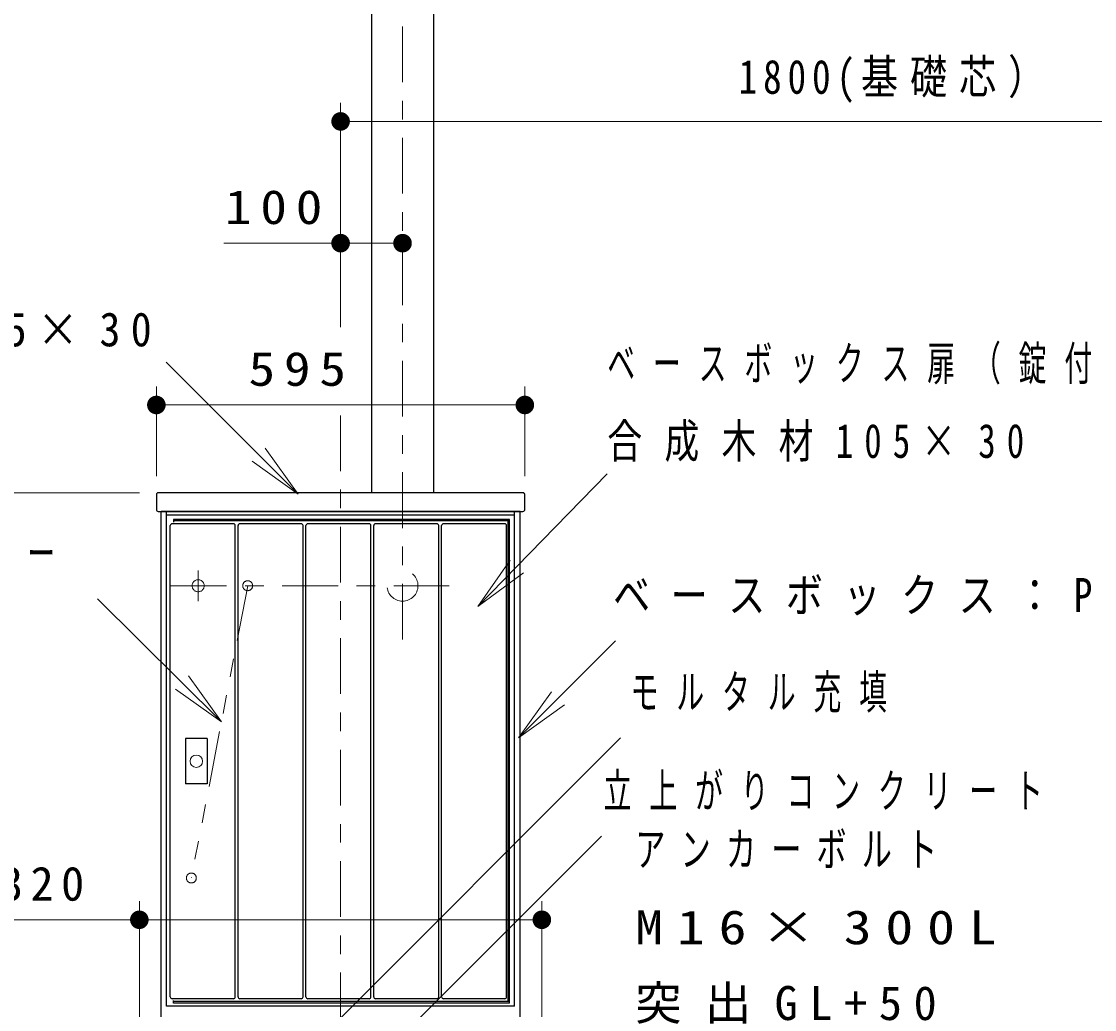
# Model space of a CAD drawing. Units: millimetres on the paper, with parts at other scales. Extents: x -385 to 0, y 0 to 267.
# Drawn here: x -120.9 to -63.2, y 128.2 to 181.4 of the extents above; entities that cross this region are included whole.
import ezdxf

# ---------------------------------------------------------------- set-up
doc = ezdxf.new("R2010")
doc.units = ezdxf.units.MM
for name, pattern in [('USER1', [4.5, 2.5, -2]), ('USER2', [6, 3, -1, 1, -1]), ('USER3', [8, 3, -1, 1, -1, 1, -1])]:
    doc.linetypes.add(name, pattern=pattern)
doc.layers.add('1_30', color=190, linetype='Continuous', lineweight=25)
doc.styles.add('ＭＳ ゴシック', font='')
doc.styles.get('ＭＳ ゴシック').set_extended_font_data('MS Gothic')

# ---------------------------------------------------------------- blocks, each defined once
blk = doc.blocks.new('open_arrow')
at = {"color": 0, "linetype": 'Continuous', "lineweight": -2}
blk.add_lwpolyline([(7.5, 1.25), (0, 0), (7.5, -1.25)], dxfattribs=at)
blk = doc.blocks.new('filled_dot')
at = {"color": 0, "linetype": 'Continuous', "lineweight": -2, "const_width": 1.25}
blk.add_lwpolyline([(-0.625, 0, 1), (0.625, 0, 1)], format="xyb", close=True, dxfattribs=at)

msp = doc.modelspace()

# ---------------------------------------------------------------- linework, layer by layer
at = {"layer": '1_30', "color": 4, "linetype": 'USER2', "lineweight": 13}
msp.add_line((-100.426, 205.121), (-100.426, 147.205), dxfattribs=at)
at = {"layer": '1_30', "color": 4}
for p, q in [((-102.092, 204.05), (-102.092, 156.016)), ((-98.759, 204.05), (-98.759, 156.016)), ((-94.092, 155.016), (-113.425, 155.016)), ((-113.425, 126.6), (-113.425, 155.016)), ((-113.125, 128.383), (-113.125, 155.016)), ((-94.392, 154.816), (-113.125, 154.816)), ((-94.392, 128.383), (-94.392, 155.016)), ((-94.092, 126.55), (-94.092, 155.016)), ((-110.942, 142.783), (-112.109, 142.783)), ((-112.109, 142.783), (-112.109, 140.349)), ((-110.942, 142.783), (-110.942, 140.349)), ((-110.942, 140.349), (-112.109, 140.349)), ((-94.392, 128.383), (-113.125, 128.383))]:
    msp.add_line(p, q, dxfattribs=at)
at = {"layer": '1_30', "color": 7, "lineweight": 13}
for p, q in [((-103.759, 164.932), (-103.759, 177.01)), ((-103.759, 176.01), (-43.759, 176.01)), ((-110.044, 169.456), (-100.426, 169.456)), ((-106.052, 155.95), (-113.145, 163.043)), ((-113.676, 156.916), (-113.676, 161.745)), ((-93.842, 156.916), (-93.842, 161.745)), ((-113.676, 160.745), (-93.842, 160.745)), ((-96.371, 149.903), (-89.413, 157.039)), ((-114.576, 156.016), (-135.308, 156.016)), ((-110.171, 143.693), (-116.841, 150.314)), ((-94.181, 142.833), (-88.969, 148.045)), ((-105.958, 125.544), (-88.699, 142.826)), ((-103.297, 123.96), (-89.716, 137.541)), ((-114.592, 127.016), (-114.592, 134.033)), ((-92.926, 127.016), (-92.926, 134.033)), ((-130.611, 133.033), (-92.926, 133.033))]:
    msp.add_line(p, q, dxfattribs=at)
at = {"layer": '1_30', "color": 2, "linetype": 'USER2', "lineweight": 13}
for p, q in [((-103.759, 160.187), (-103.759, 122.087)), ((-111.426, 151.837), (-111.426, 150.178)), ((-112.897, 151.016), (-97.91, 151.016))]:
    msp.add_line(p, q, dxfattribs=at)
at = {"layer": '1_30', "color": 20}
for p, q in [((-93.942, 156.016), (-113.575, 156.016)), ((-113.675, 155.916), (-113.675, 155.116)), ((-93.842, 155.116), (-93.842, 155.916)), ((-113.575, 155.016), (-93.942, 155.016))]:
    msp.add_line(p, q, dxfattribs=at)
at = {"layer": '1_30', "color": 40}
for p, q in [((-112.925, 128.883), (-112.925, 154.249)), ((-109.526, 154.349), (-112.825, 154.349)), ((-112.759, 154.583), (-112.759, 154.433)), ((-94.659, 154.583), (-112.759, 154.583)), ((-94.659, 154.506), (-112.759, 154.506)), ((-109.426, 128.883), (-109.426, 154.249)), ((-109.276, 128.883), (-109.276, 154.249)), ((-105.876, 154.349), (-109.176, 154.349)), ((-105.776, 128.883), (-105.776, 154.249)), ((-105.626, 128.883), (-105.626, 154.249)), ((-102.226, 154.349), (-105.526, 154.349)), ((-102.126, 128.883), (-102.126, 154.249)), ((-101.976, 128.883), (-101.976, 154.249)), ((-98.576, 154.349), (-101.876, 154.349)), ((-98.476, 128.883), (-98.476, 154.249)), ((-98.326, 128.883), (-98.326, 154.249)), ((-94.926, 154.349), (-98.226, 154.349)), ((-94.826, 128.883), (-94.826, 154.249)), ((-94.736, 128.626), (-94.736, 154.506)), ((-94.659, 128.55), (-94.659, 154.583)), ((-109.526, 128.783), (-112.825, 128.783)), ((-112.759, 128.55), (-112.759, 128.683)), ((-94.659, 128.626), (-112.759, 128.626)), ((-94.659, 128.55), (-112.759, 128.55)), ((-105.876, 128.783), (-109.176, 128.783)), ((-102.226, 128.783), (-105.526, 128.783)), ((-98.576, 128.783), (-101.876, 128.783)), ((-94.926, 128.783), (-98.226, 128.783))]:
    msp.add_line(p, q, dxfattribs=at)
at = {"layer": '1_30', "color": 7, "linetype": 'USER3', "lineweight": 13}
msp.add_line((-108.759, 151.016), (-111.792, 135.283), dxfattribs=at)
at = {"layer": '1_30', "color": 2, "linetype": 'USER1', "lineweight": 13}
msp.add_circle((-111.426, 151.016), 0.325, dxfattribs=at)
at = {"layer": '1_30', "color": 7, "linetype": 'USER1', "lineweight": 13}
for centre, radius in [((-100.426, 151.016), 0.833), ((-108.759, 151.016), 0.267), ((-111.792, 135.283), 0.267)]:
    msp.add_circle(centre, radius, dxfattribs=at)
at = {"layer": '1_30', "color": 4, "lineweight": 13}
msp.add_circle((-111.525, 141.566), 0.333, dxfattribs=at)
at = {"layer": '1_30', "color": 20}
for centre, start, end in [((-113.575, 155.916), 90, 180), ((-93.942, 155.916), 0, 90), ((-113.575, 155.116), 180, 270), ((-93.942, 155.116), 270, 0)]:
    msp.add_arc(centre, 0.1, start, end, dxfattribs=at)
at = {"layer": '1_30', "color": 40}
for centre, start, end in [((-112.825, 154.249), 90, 180), ((-109.526, 154.249), 0, 90), ((-109.176, 154.249), 90, 180), ((-105.876, 154.249), 0, 90), ((-105.526, 154.249), 90, 180), ((-102.226, 154.249), 0, 90), ((-101.876, 154.249), 90, 180), ((-98.576, 154.249), 0, 90), ((-98.226, 154.249), 90, 180), ((-94.926, 154.249), 0, 90), ((-112.825, 128.883), 180, 270), ((-109.526, 128.883), 270, 0), ((-109.176, 128.883), 180, 270), ((-105.876, 128.883), 270, 0), ((-105.526, 128.883), 180, 270), ((-102.226, 128.883), 270, 0), ((-101.876, 128.883), 180, 270), ((-98.576, 128.883), 270, 0), ((-98.226, 128.883), 180, 270), ((-94.926, 128.883), 270, 0)]:
    msp.add_arc(centre, 0.1, start, end, dxfattribs=at)

# ---------------------------------------------------------------- block references
at = {"layer": '1_30', "color": 7, "lineweight": 13, "xscale": 0.4, "yscale": 0.4}
for p in [(-103.759, 176.01), (-103.759, 169.456), (-113.676, 160.745), (-114.592, 133.033)]:
    msp.add_blockref('filled_dot', p, dxfattribs=at)
for name, p, rotation in [('filled_dot', (-100.426, 169.456), 180), ('filled_dot', (-93.842, 160.745), 180), ('open_arrow', (-106.052, 155.95), 135), ('open_arrow', (-96.371, 149.903), 45.7), ('open_arrow', (-110.171, 143.693), 135.2), ('open_arrow', (-94.181, 142.833), 45), ('filled_dot', (-92.926, 133.033), 180)]:
    msp.add_blockref(name, p, dxfattribs=dict(at, rotation=rotation))

# ---------------------------------------------------------------- texts
at = {"layer": '1_30', "color": 7, "char_height": 1.833, "style": 'ＭＳ ゴシック'}
for s, insert, attachment_point in [('\\T1.32;\\W0.8;1800(基礎芯）', (-73.759, 177.01), 8), ('\\T1.33;\\W1.15;100', (-107.127, 170.456), 8), ('\\T1.5;\\W0.9;合成木材145×30', (-138.654, 164.71), 4), ('\\T1.64;\\W0.6;ベースボックス扉（錠付き）', (-89.404, 162.873), 4), ('\\T1.33;\\W1.15;595', (-105.857, 161.745), 8), ('\\T1.64;\\W0.75;合成木材105×30\u3000\u3000', (-89.404, 158.706), 4), ('\\T1.64;\\W0.6;ダンパー', (-128.004, 152.689), 4), ('\\T1.55;\\W0.8;ベースボックス：PL-9', (-89.094, 150.42), 4), ('\\T1.64;\\W0.6;モルタル充填', (-88.148, 145.201), 4), ('\\T1.64;\\W0.6;立上がりコンクリート', (-89.599, 139.916), 4), ('\\T1.5;\\W0.65;アンカーボルト', (-87.899, 136.783), 4), ('\\T1.32;650×320', (-123.744, 134.033), 8), ('\\T1.5;\\W1.2;M16×300L', (-87.899, 132.617), 4), ('\\T1.5;突出GL+50\u3000', (-87.899, 128.45), 4)]:
    msp.add_mtext(s, dxfattribs=dict(at, insert=insert, attachment_point=attachment_point))

doc.saveas('drawing.dxf')
